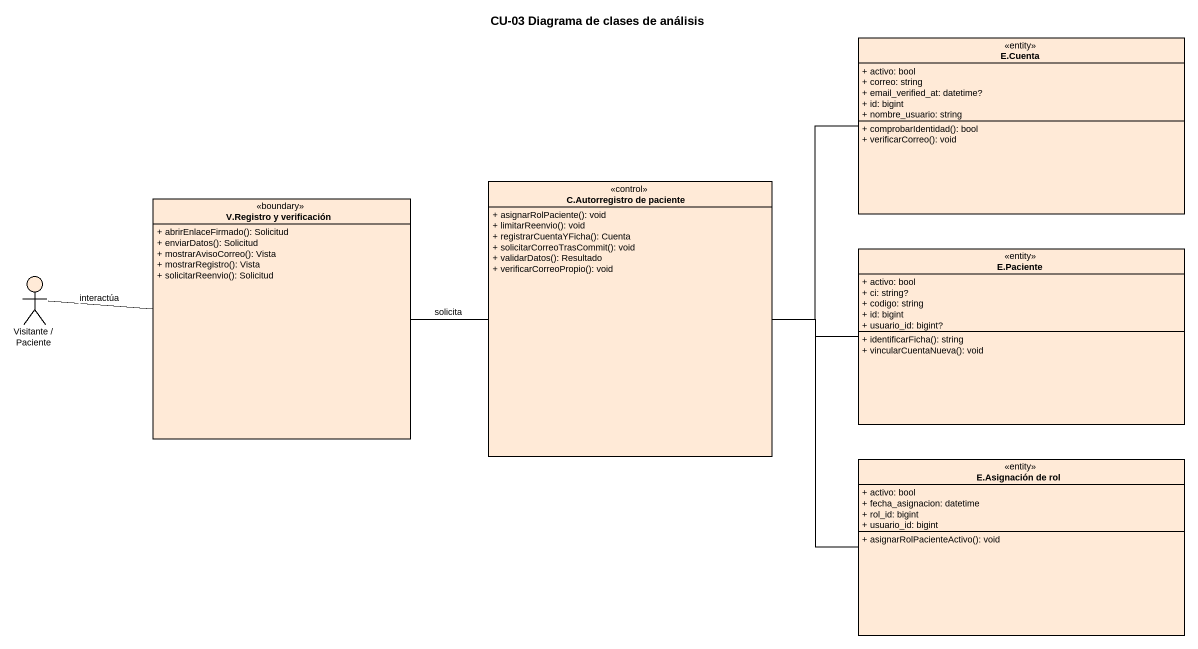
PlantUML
@startuml
title CU-03 Diagrama de clases de análisis
allowmixing
hide circle
hide empty members
skinparam classAttributeIconSize 0
class "E.Cuenta" as E_Cuenta <<entity>> #FFEAD7 {
  + activo: bool
  + correo: string
  + email_verified_at: datetime?
  + id: bigint
  + nombre_usuario: string
  + comprobarIdentidad(): bool
  + verificarCorreo(): void
}
class "V.Registro y verificación" as V_Registro_y_verificación <<boundary>> #FFEAD7 {
  + abrirEnlaceFirmado(): Solicitud
  + enviarDatos(): Solicitud
  + mostrarAvisoCorreo(): Vista
  + mostrarRegistro(): Vista
  + solicitarReenvio(): Solicitud
}
class "C.Autorregistro de paciente" as C_Autorregistro_de_paciente <<control>> #FFEAD7 {
  + asignarRolPaciente(): void
  + limitarReenvio(): void
  + registrarCuentaYFicha(): Cuenta
  + solicitarCorreoTrasCommit(): void
  + validarDatos(): Resultado
  + verificarCorreoPropio(): void
}
class "E.Paciente" as E_Paciente <<entity>> #FFEAD7 {
  + activo: bool
  + ci: string?
  + codigo: string
  + id: bigint
  + usuario_id: bigint?
  + identificarFicha(): string
  + vincularCuentaNueva(): void
}
actor "Visitante / Paciente" as Visitante_Paciente #FFEAD7
class "E.Asignación de rol" as E_Asignación_de_rol <<entity>> #FFEAD7 {
  + activo: bool
  + fecha_asignacion: datetime
  + rol_id: bigint
  + usuario_id: bigint
  + asignarRolPacienteActivo(): void
}
V_Registro_y_verificación -right- C_Autorregistro_de_paciente : solicita
C_Autorregistro_de_paciente -right- E_Cuenta
C_Autorregistro_de_paciente -right- E_Paciente
C_Autorregistro_de_paciente -right- E_Asignación_de_rol
Visitante_Paciente -right- V_Registro_y_verificación : interactúa
@enduml
